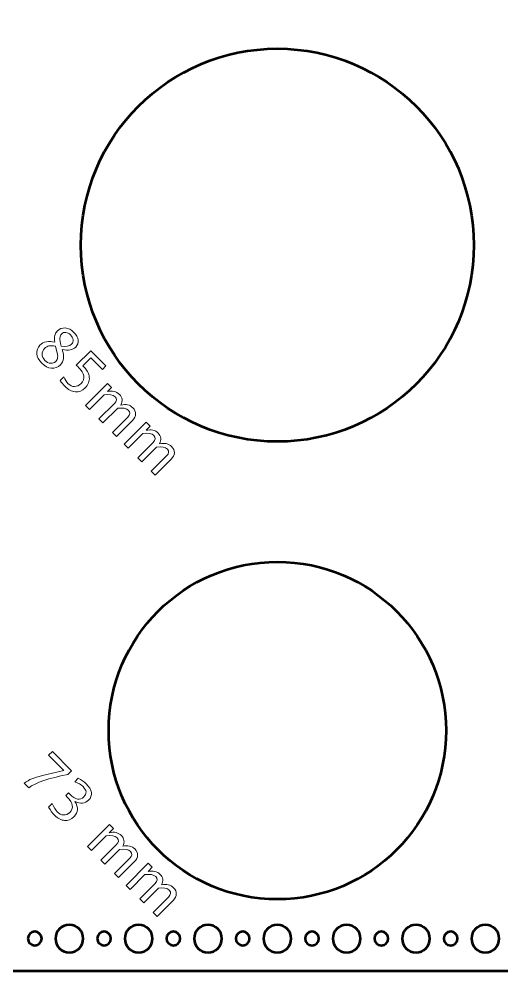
# Model space of a CAD drawing. Header units: centimetres. Extents: x -28.3 to 27.7, y -26.9 to 29.1.
# Drawn here: x 4.91 to 15.36, y -26.95 to -6.36 of the extents above; entities that cross this region are included whole.
import ezdxf

# ---------------------------------------------------------------- set-up
doc = ezdxf.new("R2010")
doc.units = ezdxf.units.CM
doc.header["$MEASUREMENT"] = 0
doc.layers.add('Layer 1', color=7, linetype='Continuous')

msp = doc.modelspace()

# ---------------------------------------------------------------- linework, layer by layer
at = {"layer": 'Layer 1', "lineweight": 53}
for centre, major_axis in [((10.5, -11.25), (0, 4.25)), ((10.5, -21.75), (0, 3.65))]:
    msp.add_ellipse(centre, major_axis=major_axis, ratio=1, dxfattribs=at)
for points, knots in [([(-6.7, -26.45), (-6.7, -26.45), (-6.7, 8.45), (-6.7, 8.45), (-6.7, 8.45), (-6.7, 8.72614), (-6.47614, 8.95), (-6.2, 8.95), (-6.2, 8.95), (-6.2, 8.95), (27.2, 8.95), (27.2, 8.95), (27.2, 8.95), (27.47614, 8.95), (27.7, 8.72614), (27.7, 8.45), (27.7, 8.45), (27.7, 8.45), (27.7, -26.45), (27.7, -26.45), (27.7, -26.45), (27.7, -26.72614), (27.47614, -26.95), (27.2, -26.95), (27.2, -26.95), (27.2, -26.95), (-6.2, -26.95), (-6.2, -26.95), (-6.2, -26.95), (-6.47614, -26.95), (-6.7, -26.72614), (-6.7, -26.45)], [0, 0, 0, 0, 0.11111111, 0.11111111, 0.11111111, 0.11111111, 0.22222222, 0.22222222, 0.22222222, 0.22222222, 0.33333333, 0.33333333, 0.33333333, 0.33333333, 0.44444444, 0.44444444, 0.44444444, 0.44444444, 0.55555556, 0.55555556, 0.55555556, 0.55555556, 0.66666667, 0.66666667, 0.66666667, 0.66666667, 0.77777778, 0.77777778, 0.77777778, 0.77777778, 1, 1, 1, 1]), ([(5.1, -26.25), (5.1, -26.16716), (5.16716, -26.1), (5.25, -26.1), (5.25, -26.1), (5.33284, -26.1), (5.4, -26.16716), (5.4, -26.25), (5.4, -26.25), (5.4, -26.33284), (5.33284, -26.4), (5.25, -26.4), (5.25, -26.4), (5.16716, -26.4), (5.1, -26.33284), (5.1, -26.25)], [0, 0, 0, 0, 0.2, 0.2, 0.2, 0.2, 0.4, 0.4, 0.4, 0.4, 0.6, 0.6, 0.6, 0.6, 1, 1, 1, 1]), ([(5.7, -26.25), (5.7, -26.08431), (5.83431, -25.95), (6, -25.95), (6, -25.95), (6.16569, -25.95), (6.3, -26.08431), (6.3, -26.25), (6.3, -26.25), (6.3, -26.41569), (6.16569, -26.55), (6, -26.55), (6, -26.55), (5.83431, -26.55), (5.7, -26.41569), (5.7, -26.25)], [0, 0, 0, 0, 0.2, 0.2, 0.2, 0.2, 0.4, 0.4, 0.4, 0.4, 0.6, 0.6, 0.6, 0.6, 1, 1, 1, 1]), ([(6.6, -26.25), (6.6, -26.16716), (6.66716, -26.1), (6.75, -26.1), (6.75, -26.1), (6.83284, -26.1), (6.9, -26.16716), (6.9, -26.25), (6.9, -26.25), (6.9, -26.33284), (6.83284, -26.4), (6.75, -26.4), (6.75, -26.4), (6.66716, -26.4), (6.6, -26.33284), (6.6, -26.25)], [0, 0, 0, 0, 0.2, 0.2, 0.2, 0.2, 0.4, 0.4, 0.4, 0.4, 0.6, 0.6, 0.6, 0.6, 1, 1, 1, 1]), ([(7.2, -26.25), (7.2, -26.08431), (7.33431, -25.95), (7.5, -25.95), (7.5, -25.95), (7.66569, -25.95), (7.8, -26.08431), (7.8, -26.25), (7.8, -26.25), (7.8, -26.41569), (7.66569, -26.55), (7.5, -26.55), (7.5, -26.55), (7.33431, -26.55), (7.2, -26.41569), (7.2, -26.25)], [0, 0, 0, 0, 0.2, 0.2, 0.2, 0.2, 0.4, 0.4, 0.4, 0.4, 0.6, 0.6, 0.6, 0.6, 1, 1, 1, 1]), ([(8.1, -26.25), (8.1, -26.16716), (8.16716, -26.1), (8.25, -26.1), (8.25, -26.1), (8.33284, -26.1), (8.4, -26.16716), (8.4, -26.25), (8.4, -26.25), (8.4, -26.33284), (8.33284, -26.4), (8.25, -26.4), (8.25, -26.4), (8.16716, -26.4), (8.1, -26.33284), (8.1, -26.25)], [0, 0, 0, 0, 0.2, 0.2, 0.2, 0.2, 0.4, 0.4, 0.4, 0.4, 0.6, 0.6, 0.6, 0.6, 1, 1, 1, 1]), ([(8.7, -26.25), (8.7, -26.08431), (8.83431, -25.95), (9, -25.95), (9, -25.95), (9.16569, -25.95), (9.3, -26.08431), (9.3, -26.25), (9.3, -26.25), (9.3, -26.41569), (9.16569, -26.55), (9, -26.55), (9, -26.55), (8.83431, -26.55), (8.7, -26.41569), (8.7, -26.25)], [0, 0, 0, 0, 0.2, 0.2, 0.2, 0.2, 0.4, 0.4, 0.4, 0.4, 0.6, 0.6, 0.6, 0.6, 1, 1, 1, 1]), ([(9.6, -26.25), (9.6, -26.16716), (9.66716, -26.1), (9.75, -26.1), (9.75, -26.1), (9.83284, -26.1), (9.9, -26.16716), (9.9, -26.25), (9.9, -26.25), (9.9, -26.33284), (9.83284, -26.4), (9.75, -26.4), (9.75, -26.4), (9.66716, -26.4), (9.6, -26.33284), (9.6, -26.25)], [0, 0, 0, 0, 0.2, 0.2, 0.2, 0.2, 0.4, 0.4, 0.4, 0.4, 0.6, 0.6, 0.6, 0.6, 1, 1, 1, 1]), ([(10.2, -26.25), (10.2, -26.08431), (10.33431, -25.95), (10.5, -25.95), (10.5, -25.95), (10.66569, -25.95), (10.8, -26.08431), (10.8, -26.25), (10.8, -26.25), (10.8, -26.41569), (10.66569, -26.55), (10.5, -26.55), (10.5, -26.55), (10.33431, -26.55), (10.2, -26.41569), (10.2, -26.25)], [0, 0, 0, 0, 0.2, 0.2, 0.2, 0.2, 0.4, 0.4, 0.4, 0.4, 0.6, 0.6, 0.6, 0.6, 1, 1, 1, 1]), ([(11.1, -26.25), (11.1, -26.16716), (11.16716, -26.1), (11.25, -26.1), (11.25, -26.1), (11.33284, -26.1), (11.4, -26.16716), (11.4, -26.25), (11.4, -26.25), (11.4, -26.33284), (11.33284, -26.4), (11.25, -26.4), (11.25, -26.4), (11.16716, -26.4), (11.1, -26.33284), (11.1, -26.25)], [0, 0, 0, 0, 0.2, 0.2, 0.2, 0.2, 0.4, 0.4, 0.4, 0.4, 0.6, 0.6, 0.6, 0.6, 1, 1, 1, 1]), ([(11.7, -26.25), (11.7, -26.08431), (11.83431, -25.95), (12, -25.95), (12, -25.95), (12.16569, -25.95), (12.3, -26.08431), (12.3, -26.25), (12.3, -26.25), (12.3, -26.41569), (12.16569, -26.55), (12, -26.55), (12, -26.55), (11.83431, -26.55), (11.7, -26.41569), (11.7, -26.25)], [0, 0, 0, 0, 0.2, 0.2, 0.2, 0.2, 0.4, 0.4, 0.4, 0.4, 0.6, 0.6, 0.6, 0.6, 1, 1, 1, 1]), ([(12.6, -26.25), (12.6, -26.16716), (12.66716, -26.1), (12.75, -26.1), (12.75, -26.1), (12.83284, -26.1), (12.9, -26.16716), (12.9, -26.25), (12.9, -26.25), (12.9, -26.33284), (12.83284, -26.4), (12.75, -26.4), (12.75, -26.4), (12.66716, -26.4), (12.6, -26.33284), (12.6, -26.25)], [0, 0, 0, 0, 0.2, 0.2, 0.2, 0.2, 0.4, 0.4, 0.4, 0.4, 0.6, 0.6, 0.6, 0.6, 1, 1, 1, 1]), ([(13.2, -26.25), (13.2, -26.08431), (13.33431, -25.95), (13.5, -25.95), (13.5, -25.95), (13.66569, -25.95), (13.8, -26.08431), (13.8, -26.25), (13.8, -26.25), (13.8, -26.41569), (13.66569, -26.55), (13.5, -26.55), (13.5, -26.55), (13.33431, -26.55), (13.2, -26.41569), (13.2, -26.25)], [0, 0, 0, 0, 0.2, 0.2, 0.2, 0.2, 0.4, 0.4, 0.4, 0.4, 0.6, 0.6, 0.6, 0.6, 1, 1, 1, 1]), ([(14.1, -26.25), (14.1, -26.16716), (14.16716, -26.1), (14.25, -26.1), (14.25, -26.1), (14.33284, -26.1), (14.4, -26.16716), (14.4, -26.25), (14.4, -26.25), (14.4, -26.33284), (14.33284, -26.4), (14.25, -26.4), (14.25, -26.4), (14.16716, -26.4), (14.1, -26.33284), (14.1, -26.25)], [0, 0, 0, 0, 0.2, 0.2, 0.2, 0.2, 0.4, 0.4, 0.4, 0.4, 0.6, 0.6, 0.6, 0.6, 1, 1, 1, 1]), ([(14.7, -26.25), (14.7, -26.08431), (14.83431, -25.95), (15, -25.95), (15, -25.95), (15.16569, -25.95), (15.3, -26.08431), (15.3, -26.25), (15.3, -26.25), (15.3, -26.41569), (15.16569, -26.55), (15, -26.55), (15, -26.55), (14.83431, -26.55), (14.7, -26.41569), (14.7, -26.25)], [0, 0, 0, 0, 0.2, 0.2, 0.2, 0.2, 0.4, 0.4, 0.4, 0.4, 0.6, 0.6, 0.6, 0.6, 1, 1, 1, 1])]:
    msp.add_open_spline(points, degree=3, knots=knots, dxfattribs=at)
at = {"layer": 'Layer 1', "color": 5, "lineweight": 9}
for points, knots in [([(5.68675, -13.3494), (5.67574, -13.28887), (5.67404, -13.24081), (5.68146, -13.20568), (5.68146, -13.20568), (5.68887, -13.17033), (5.7077, -13.13752), (5.73776, -13.10746), (5.73776, -13.10746), (5.78686, -13.05836), (5.84466, -13.03656), (5.91133, -13.04164), (5.91133, -13.04164), (5.978, -13.04693), (6.04045, -13.07868), (6.09823, -13.13647), (6.09823, -13.13647), (6.15178, -13.19002), (6.18226, -13.24632), (6.18924, -13.30558), (6.18924, -13.30558), (6.19644, -13.36485), (6.1793, -13.41523), (6.13781, -13.45671), (6.13781, -13.45671), (6.07495, -13.51958), (5.97715, -13.53651), (5.84465, -13.5073), (5.84465, -13.5073), (5.89439, -13.65314), (5.88148, -13.76385), (5.80571, -13.83962), (5.80571, -13.83962), (5.75173, -13.89359), (5.68696, -13.9173), (5.61161, -13.91074), (5.61161, -13.91074), (5.53626, -13.90418), (5.46661, -13.86883), (5.40227, -13.80448), (5.40227, -13.80448), (5.33792, -13.74014), (5.30215, -13.67198), (5.29495, -13.60022), (5.29495, -13.60022), (5.28776, -13.52847), (5.31041, -13.46624), (5.36311, -13.41354), (5.36311, -13.41354), (5.44079, -13.33586), (5.54874, -13.31447), (5.68675, -13.3494)], [0, 0, 0, 0, 0.07142857, 0.07142857, 0.07142857, 0.07142857, 0.14285714, 0.14285714, 0.14285714, 0.14285714, 0.21428571, 0.21428571, 0.21428571, 0.21428571, 0.28571429, 0.28571429, 0.28571429, 0.28571429, 0.35714286, 0.35714286, 0.35714286, 0.35714286, 0.42857143, 0.42857143, 0.42857143, 0.42857143, 0.5, 0.5, 0.5, 0.5, 0.57142857, 0.57142857, 0.57142857, 0.57142857, 0.64285714, 0.64285714, 0.64285714, 0.64285714, 0.71428571, 0.71428571, 0.71428571, 0.71428571, 0.78571429, 0.78571429, 0.78571429, 0.78571429, 0.85714286, 0.85714286, 0.85714286, 0.85714286, 1, 1, 1, 1]), ([(5.8237, -13.43194), (5.92403, -13.4527), (5.99854, -13.43851), (6.04764, -13.38941), (6.04764, -13.38941), (6.07367, -13.36337), (6.08447, -13.33225), (6.08024, -13.29585), (6.08024, -13.29585), (6.07601, -13.25965), (6.05737, -13.22515), (6.02478, -13.19255), (6.02478, -13.19255), (5.99303, -13.16059), (5.95916, -13.1426), (5.92382, -13.13857), (5.92382, -13.13857), (5.88826, -13.13435), (5.85799, -13.14472), (5.83301, -13.1697), (5.83301, -13.1697), (5.80867, -13.19404), (5.79576, -13.22473), (5.79449, -13.26219), (5.79449, -13.26219), (5.79301, -13.29945), (5.80274, -13.35597), (5.8237, -13.43194)], [0, 0, 0, 0, 0.125, 0.125, 0.125, 0.125, 0.25, 0.25, 0.25, 0.25, 0.375, 0.375, 0.375, 0.375, 0.5, 0.5, 0.5, 0.5, 0.625, 0.625, 0.625, 0.625, 0.75, 0.75, 0.75, 0.75, 1, 1, 1, 1]), ([(5.69881, -13.43174), (5.63658, -13.42328), (5.58917, -13.42284), (5.55657, -13.43047), (5.55657, -13.43047), (5.52398, -13.43788), (5.49286, -13.4565), (5.46302, -13.48635), (5.46302, -13.48635), (5.42577, -13.5236), (5.40777, -13.56572), (5.40904, -13.61272), (5.40904, -13.61272), (5.4101, -13.65992), (5.43042, -13.70309), (5.46979, -13.74246), (5.46979, -13.74246), (5.50789, -13.78056), (5.54853, -13.80152), (5.59213, -13.80596), (5.59213, -13.80596), (5.63574, -13.81041), (5.6732, -13.79686), (5.70453, -13.76554), (5.70453, -13.76554), (5.7295, -13.74056), (5.74348, -13.71177), (5.74601, -13.6796), (5.74601, -13.6796), (5.74877, -13.64722), (5.74136, -13.59727), (5.724, -13.52974), (5.724, -13.52974), (5.724, -13.52974), (5.69881, -13.43174), (5.69881, -13.43174)], [0, 0, 0, 0, 0.1, 0.1, 0.1, 0.1, 0.2, 0.2, 0.2, 0.2, 0.3, 0.3, 0.3, 0.3, 0.4, 0.4, 0.4, 0.4, 0.5, 0.5, 0.5, 0.5, 0.6, 0.6, 0.6, 0.6, 0.7, 0.7, 0.7, 0.7, 0.8, 0.8, 0.8, 0.8, 1, 1, 1, 1]), ([(5.80079, -14.17506), (5.80079, -14.17506), (5.87698, -14.09886), (5.87698, -14.09886), (5.87698, -14.09886), (5.90281, -14.15855), (5.93519, -14.20787), (5.97393, -14.2466), (5.97393, -14.2466), (6.01648, -14.28915), (6.06261, -14.30989), (6.11215, -14.30884), (6.11215, -14.30884), (6.16167, -14.30799), (6.20887, -14.28513), (6.25333, -14.24067), (6.25333, -14.24067), (6.30095, -14.19305), (6.32022, -14.1395), (6.31111, -14.08002), (6.31111, -14.08002), (6.3018, -14.02054), (6.26497, -13.95853), (6.2002, -13.89376), (6.2002, -13.89376), (6.18496, -13.87851), (6.16802, -13.8637), (6.1494, -13.8493), (6.1494, -13.8493), (6.1494, -13.8493), (6.46372, -13.53498), (6.46372, -13.53498), (6.46372, -13.53498), (6.46372, -13.53498), (6.79139, -13.86264), (6.79139, -13.86264), (6.79139, -13.86264), (6.79139, -13.86264), (6.71519, -13.93884), (6.71519, -13.93884), (6.71519, -13.93884), (6.71519, -13.93884), (6.46373, -13.68738), (6.46373, -13.68738), (6.46373, -13.68738), (6.46373, -13.68738), (6.29355, -13.85756), (6.29355, -13.85756), (6.29355, -13.85756), (6.37652, -13.94053), (6.42203, -14.02435), (6.43028, -14.10944), (6.43028, -14.10944), (6.43854, -14.19432), (6.40869, -14.27074), (6.34096, -14.33847), (6.34096, -14.33847), (6.27767, -14.40176), (6.20697, -14.42991), (6.12865, -14.42334), (6.12865, -14.42334), (6.05035, -14.41657), (5.97372, -14.37593), (5.899, -14.30121), (5.899, -14.30121), (5.86576, -14.26798), (5.83296, -14.22586), (5.80079, -14.17506)], [0, 0, 0, 0, 0.05555556, 0.05555556, 0.05555556, 0.05555556, 0.11111111, 0.11111111, 0.11111111, 0.11111111, 0.16666667, 0.16666667, 0.16666667, 0.16666667, 0.22222222, 0.22222222, 0.22222222, 0.22222222, 0.27777778, 0.27777778, 0.27777778, 0.27777778, 0.33333333, 0.33333333, 0.33333333, 0.33333333, 0.38888889, 0.38888889, 0.38888889, 0.38888889, 0.44444444, 0.44444444, 0.44444444, 0.44444444, 0.5, 0.5, 0.5, 0.5, 0.55555556, 0.55555556, 0.55555556, 0.55555556, 0.61111111, 0.61111111, 0.61111111, 0.61111111, 0.66666667, 0.66666667, 0.66666667, 0.66666667, 0.72222222, 0.72222222, 0.72222222, 0.72222222, 0.77777778, 0.77777778, 0.77777778, 0.77777778, 0.83333333, 0.83333333, 0.83333333, 0.83333333, 0.88888889, 0.88888889, 0.88888889, 0.88888889, 1, 1, 1, 1]), ([(6.34831, -14.71751), (6.34831, -14.71751), (6.82457, -14.24126), (6.82457, -14.24126), (6.82457, -14.24126), (6.82457, -14.24126), (6.91092, -14.32762), (6.91092, -14.32762), (6.91092, -14.32762), (6.91092, -14.32762), (6.82118, -14.41736), (6.82118, -14.41736), (6.82118, -14.41736), (6.92976, -14.39281), (7.01718, -14.41355), (7.08323, -14.4796), (7.08323, -14.4796), (7.14672, -14.54309), (7.15688, -14.61972), (7.11328, -14.70946), (7.11328, -14.70946), (7.22081, -14.68386), (7.30738, -14.70375), (7.37279, -14.76916), (7.37279, -14.76916), (7.4147, -14.81107), (7.43481, -14.85594), (7.43332, -14.90378), (7.43332, -14.90378), (7.43205, -14.95161), (7.40919, -14.99776), (7.36474, -15.04221), (7.36474, -15.04221), (7.36474, -15.04221), (7.01888, -15.38807), (7.01888, -15.38807), (7.01888, -15.38807), (7.01888, -15.38807), (6.93252, -15.30171), (6.93252, -15.30171), (6.93252, -15.30171), (6.93252, -15.30171), (7.26399, -14.97024), (7.26399, -14.97024), (7.26399, -14.97024), (7.31818, -14.91606), (7.32368, -14.86737), (7.28071, -14.8244), (7.28071, -14.8244), (7.23584, -14.77953), (7.1571, -14.76407), (7.04469, -14.77804), (7.04469, -14.77804), (7.04469, -14.77804), (6.72677, -15.09597), (6.72677, -15.09597), (6.72677, -15.09597), (6.72677, -15.09597), (6.64041, -15.00961), (6.64041, -15.00961), (6.64041, -15.00961), (6.64041, -15.00961), (6.97252, -14.6775), (6.97252, -14.6775), (6.97252, -14.6775), (7.02713, -14.62289), (7.03242, -14.57358), (6.98861, -14.52977), (6.98861, -14.52977), (6.945, -14.48616), (6.86669, -14.47134), (6.75323, -14.48531), (6.75323, -14.48531), (6.75323, -14.48531), (6.43467, -14.80387), (6.43467, -14.80387), (6.43467, -14.80387), (6.43467, -14.80387), (6.34831, -14.71751), (6.34831, -14.71751)], [0, 0, 0, 0, 0.04761905, 0.04761905, 0.04761905, 0.04761905, 0.0952381, 0.0952381, 0.0952381, 0.0952381, 0.14285714, 0.14285714, 0.14285714, 0.14285714, 0.19047619, 0.19047619, 0.19047619, 0.19047619, 0.23809524, 0.23809524, 0.23809524, 0.23809524, 0.28571429, 0.28571429, 0.28571429, 0.28571429, 0.33333333, 0.33333333, 0.33333333, 0.33333333, 0.38095238, 0.38095238, 0.38095238, 0.38095238, 0.42857143, 0.42857143, 0.42857143, 0.42857143, 0.47619048, 0.47619048, 0.47619048, 0.47619048, 0.52380952, 0.52380952, 0.52380952, 0.52380952, 0.57142857, 0.57142857, 0.57142857, 0.57142857, 0.61904762, 0.61904762, 0.61904762, 0.61904762, 0.66666667, 0.66666667, 0.66666667, 0.66666667, 0.71428571, 0.71428571, 0.71428571, 0.71428571, 0.76190476, 0.76190476, 0.76190476, 0.76190476, 0.80952381, 0.80952381, 0.80952381, 0.80952381, 0.85714286, 0.85714286, 0.85714286, 0.85714286, 0.9047619, 0.9047619, 0.9047619, 0.9047619, 1, 1, 1, 1]), ([(7.18677, -15.55597), (7.18677, -15.55597), (7.66303, -15.07972), (7.66303, -15.07972), (7.66303, -15.07972), (7.66303, -15.07972), (7.74938, -15.16608), (7.74938, -15.16608), (7.74938, -15.16608), (7.74938, -15.16608), (7.65964, -15.25582), (7.65964, -15.25582), (7.65964, -15.25582), (7.76822, -15.23127), (7.85564, -15.25201), (7.92169, -15.31806), (7.92169, -15.31806), (7.98518, -15.38155), (7.99534, -15.45818), (7.95174, -15.54792), (7.95174, -15.54792), (8.05927, -15.52232), (8.14584, -15.54221), (8.21125, -15.60762), (8.21125, -15.60762), (8.25316, -15.64953), (8.27327, -15.6944), (8.27178, -15.74224), (8.27178, -15.74224), (8.27051, -15.79007), (8.24765, -15.83622), (8.2032, -15.88067), (8.2032, -15.88067), (8.2032, -15.88067), (7.85734, -16.22653), (7.85734, -16.22653), (7.85734, -16.22653), (7.85734, -16.22653), (7.77098, -16.14017), (7.77098, -16.14017), (7.77098, -16.14017), (7.77098, -16.14017), (8.10245, -15.8087), (8.10245, -15.8087), (8.10245, -15.8087), (8.15664, -15.75452), (8.16214, -15.70583), (8.11917, -15.66286), (8.11917, -15.66286), (8.0743, -15.61799), (7.99556, -15.60253), (7.88315, -15.6165), (7.88315, -15.6165), (7.88315, -15.6165), (7.56523, -15.93443), (7.56523, -15.93443), (7.56523, -15.93443), (7.56523, -15.93443), (7.47887, -15.84807), (7.47887, -15.84807), (7.47887, -15.84807), (7.47887, -15.84807), (7.81098, -15.51596), (7.81098, -15.51596), (7.81098, -15.51596), (7.86559, -15.46135), (7.87088, -15.41204), (7.82707, -15.36823), (7.82707, -15.36823), (7.78346, -15.32462), (7.70515, -15.3098), (7.59169, -15.32377), (7.59169, -15.32377), (7.59169, -15.32377), (7.27313, -15.64233), (7.27313, -15.64233), (7.27313, -15.64233), (7.27313, -15.64233), (7.18677, -15.55597), (7.18677, -15.55597)], [0, 0, 0, 0, 0.04761905, 0.04761905, 0.04761905, 0.04761905, 0.0952381, 0.0952381, 0.0952381, 0.0952381, 0.14285714, 0.14285714, 0.14285714, 0.14285714, 0.19047619, 0.19047619, 0.19047619, 0.19047619, 0.23809524, 0.23809524, 0.23809524, 0.23809524, 0.28571429, 0.28571429, 0.28571429, 0.28571429, 0.33333333, 0.33333333, 0.33333333, 0.33333333, 0.38095238, 0.38095238, 0.38095238, 0.38095238, 0.42857143, 0.42857143, 0.42857143, 0.42857143, 0.47619048, 0.47619048, 0.47619048, 0.47619048, 0.52380952, 0.52380952, 0.52380952, 0.52380952, 0.57142857, 0.57142857, 0.57142857, 0.57142857, 0.61904762, 0.61904762, 0.61904762, 0.61904762, 0.66666667, 0.66666667, 0.66666667, 0.66666667, 0.71428571, 0.71428571, 0.71428571, 0.71428571, 0.76190476, 0.76190476, 0.76190476, 0.76190476, 0.80952381, 0.80952381, 0.80952381, 0.80952381, 0.85714286, 0.85714286, 0.85714286, 0.85714286, 0.9047619, 0.9047619, 0.9047619, 0.9047619, 1, 1, 1, 1]), ([(5.02012, -22.88931), (5.07917, -22.84719), (5.13484, -22.81543), (5.18712, -22.79428), (5.18712, -22.79428), (5.23962, -22.77289), (5.31751, -22.74982), (5.42144, -22.72506), (5.42144, -22.72506), (5.42144, -22.72506), (5.88244, -22.61626), (5.88244, -22.61626), (5.88244, -22.61626), (5.88244, -22.61626), (5.54971, -22.28353), (5.54971, -22.28353), (5.54971, -22.28353), (5.54971, -22.28353), (5.63099, -22.20224), (5.63099, -22.20224), (5.63099, -22.20224), (5.63099, -22.20224), (6.04754, -22.6188), (6.04754, -22.6188), (6.04754, -22.6188), (6.04754, -22.6188), (5.96626, -22.70008), (5.96626, -22.70008), (5.96626, -22.70008), (5.55479, -22.77882), (5.27243, -22.87492), (5.11918, -22.98837), (5.11918, -22.98837), (5.11918, -22.98837), (5.02012, -22.88931), (5.02012, -22.88931)], [0, 0, 0, 0, 0.1, 0.1, 0.1, 0.1, 0.2, 0.2, 0.2, 0.2, 0.3, 0.3, 0.3, 0.3, 0.4, 0.4, 0.4, 0.4, 0.5, 0.5, 0.5, 0.5, 0.6, 0.6, 0.6, 0.6, 0.7, 0.7, 0.7, 0.7, 0.8, 0.8, 0.8, 0.8, 1, 1, 1, 1]), ([(5.54859, -23.40763), (5.54859, -23.40763), (5.62987, -23.32634), (5.62987, -23.32634), (5.62987, -23.32634), (5.66606, -23.41333), (5.70183, -23.4745), (5.73718, -23.50985), (5.73718, -23.50985), (5.77909, -23.55176), (5.82502, -23.57357), (5.87498, -23.57526), (5.87498, -23.57526), (5.92493, -23.57696), (5.96917, -23.55854), (6.0079, -23.51981), (6.0079, -23.51981), (6.09956, -23.42815), (6.08157, -23.3183), (5.95372, -23.19045), (5.95372, -23.19045), (5.95372, -23.19045), (5.91943, -23.15616), (5.91943, -23.15616), (5.91943, -23.15616), (5.91943, -23.15616), (5.97743, -23.09816), (5.97743, -23.09816), (5.97743, -23.09816), (5.97743, -23.09816), (6.00812, -23.12801), (6.00812, -23.12801), (6.00812, -23.12801), (6.12855, -23.24844), (6.23078, -23.26644), (6.31524, -23.18198), (6.31524, -23.18198), (6.38149, -23.11573), (6.37493, -23.04271), (6.29535, -22.96312), (6.29535, -22.96312), (6.25259, -22.92037), (6.1929, -22.88523), (6.11628, -22.85771), (6.11628, -22.85771), (6.11628, -22.85771), (6.19248, -22.78151), (6.19248, -22.78151), (6.19248, -22.78151), (6.26064, -22.8158), (6.31821, -22.85644), (6.36562, -22.90386), (6.36562, -22.90386), (6.43018, -22.96841), (6.46679, -23.03064), (6.47569, -23.09097), (6.47569, -23.09097), (6.48436, -23.15108), (6.46447, -23.20548), (6.41579, -23.25416), (6.41579, -23.25416), (6.33958, -23.33037), (6.2401, -23.33968), (6.11733, -23.28168), (6.11733, -23.28168), (6.19777, -23.41079), (6.19269, -23.52044), (6.1021, -23.61103), (6.1021, -23.61103), (6.04071, -23.67242), (5.97255, -23.70035), (5.8972, -23.69485), (5.8972, -23.69485), (5.82206, -23.68934), (5.74924, -23.65146), (5.67876, -23.58097), (5.67876, -23.58097), (5.63876, -23.54097), (5.59537, -23.48319), (5.54859, -23.40763)], [0, 0, 0, 0, 0.04761905, 0.04761905, 0.04761905, 0.04761905, 0.0952381, 0.0952381, 0.0952381, 0.0952381, 0.14285714, 0.14285714, 0.14285714, 0.14285714, 0.19047619, 0.19047619, 0.19047619, 0.19047619, 0.23809524, 0.23809524, 0.23809524, 0.23809524, 0.28571429, 0.28571429, 0.28571429, 0.28571429, 0.33333333, 0.33333333, 0.33333333, 0.33333333, 0.38095238, 0.38095238, 0.38095238, 0.38095238, 0.42857143, 0.42857143, 0.42857143, 0.42857143, 0.47619048, 0.47619048, 0.47619048, 0.47619048, 0.52380952, 0.52380952, 0.52380952, 0.52380952, 0.57142857, 0.57142857, 0.57142857, 0.57142857, 0.61904762, 0.61904762, 0.61904762, 0.61904762, 0.66666667, 0.66666667, 0.66666667, 0.66666667, 0.71428571, 0.71428571, 0.71428571, 0.71428571, 0.76190476, 0.76190476, 0.76190476, 0.76190476, 0.80952381, 0.80952381, 0.80952381, 0.80952381, 0.85714286, 0.85714286, 0.85714286, 0.85714286, 0.9047619, 0.9047619, 0.9047619, 0.9047619, 1, 1, 1, 1]), ([(6.39035, -24.25955), (6.39035, -24.25955), (6.86661, -23.7833), (6.86661, -23.7833), (6.86661, -23.7833), (6.86661, -23.7833), (6.95296, -23.86966), (6.95296, -23.86966), (6.95296, -23.86966), (6.95296, -23.86966), (6.86322, -23.9594), (6.86322, -23.9594), (6.86322, -23.9594), (6.9718, -23.93485), (7.05922, -23.95559), (7.12527, -24.02164), (7.12527, -24.02164), (7.18876, -24.08513), (7.19892, -24.16176), (7.15532, -24.2515), (7.15532, -24.2515), (7.26285, -24.2259), (7.34942, -24.24579), (7.41483, -24.3112), (7.41483, -24.3112), (7.45674, -24.35311), (7.47685, -24.39798), (7.47536, -24.44582), (7.47536, -24.44582), (7.47409, -24.49365), (7.45123, -24.5398), (7.40678, -24.58425), (7.40678, -24.58425), (7.40678, -24.58425), (7.06092, -24.93011), (7.06092, -24.93011), (7.06092, -24.93011), (7.06092, -24.93011), (6.97456, -24.84375), (6.97456, -24.84375), (6.97456, -24.84375), (6.97456, -24.84375), (7.30603, -24.51228), (7.30603, -24.51228), (7.30603, -24.51228), (7.36022, -24.4581), (7.36572, -24.40941), (7.32275, -24.36644), (7.32275, -24.36644), (7.27788, -24.32157), (7.19914, -24.30611), (7.08673, -24.32008), (7.08673, -24.32008), (7.08673, -24.32008), (6.76881, -24.63801), (6.76881, -24.63801), (6.76881, -24.63801), (6.76881, -24.63801), (6.68245, -24.55165), (6.68245, -24.55165), (6.68245, -24.55165), (6.68245, -24.55165), (7.01456, -24.21954), (7.01456, -24.21954), (7.01456, -24.21954), (7.06917, -24.16493), (7.07446, -24.11562), (7.03065, -24.07181), (7.03065, -24.07181), (6.98704, -24.0282), (6.90873, -24.01338), (6.79527, -24.02735), (6.79527, -24.02735), (6.79527, -24.02735), (6.47671, -24.34591), (6.47671, -24.34591), (6.47671, -24.34591), (6.47671, -24.34591), (6.39035, -24.25955), (6.39035, -24.25955)], [0, 0, 0, 0, 0.04761905, 0.04761905, 0.04761905, 0.04761905, 0.0952381, 0.0952381, 0.0952381, 0.0952381, 0.14285714, 0.14285714, 0.14285714, 0.14285714, 0.19047619, 0.19047619, 0.19047619, 0.19047619, 0.23809524, 0.23809524, 0.23809524, 0.23809524, 0.28571429, 0.28571429, 0.28571429, 0.28571429, 0.33333333, 0.33333333, 0.33333333, 0.33333333, 0.38095238, 0.38095238, 0.38095238, 0.38095238, 0.42857143, 0.42857143, 0.42857143, 0.42857143, 0.47619048, 0.47619048, 0.47619048, 0.47619048, 0.52380952, 0.52380952, 0.52380952, 0.52380952, 0.57142857, 0.57142857, 0.57142857, 0.57142857, 0.61904762, 0.61904762, 0.61904762, 0.61904762, 0.66666667, 0.66666667, 0.66666667, 0.66666667, 0.71428571, 0.71428571, 0.71428571, 0.71428571, 0.76190476, 0.76190476, 0.76190476, 0.76190476, 0.80952381, 0.80952381, 0.80952381, 0.80952381, 0.85714286, 0.85714286, 0.85714286, 0.85714286, 0.9047619, 0.9047619, 0.9047619, 0.9047619, 1, 1, 1, 1]), ([(7.22881, -25.09801), (7.22881, -25.09801), (7.70507, -24.62176), (7.70507, -24.62176), (7.70507, -24.62176), (7.70507, -24.62176), (7.79142, -24.70812), (7.79142, -24.70812), (7.79142, -24.70812), (7.79142, -24.70812), (7.70168, -24.79786), (7.70168, -24.79786), (7.70168, -24.79786), (7.81026, -24.77331), (7.89768, -24.79405), (7.96373, -24.8601), (7.96373, -24.8601), (8.02722, -24.92359), (8.03738, -25.00022), (7.99378, -25.08996), (7.99378, -25.08996), (8.10131, -25.06436), (8.18788, -25.08425), (8.25329, -25.14966), (8.25329, -25.14966), (8.2952, -25.19157), (8.31531, -25.23644), (8.31382, -25.28428), (8.31382, -25.28428), (8.31255, -25.33211), (8.28969, -25.37826), (8.24524, -25.42271), (8.24524, -25.42271), (8.24524, -25.42271), (7.89938, -25.76857), (7.89938, -25.76857), (7.89938, -25.76857), (7.89938, -25.76857), (7.81302, -25.68221), (7.81302, -25.68221), (7.81302, -25.68221), (7.81302, -25.68221), (8.14449, -25.35074), (8.14449, -25.35074), (8.14449, -25.35074), (8.19868, -25.29656), (8.20418, -25.24787), (8.16121, -25.2049), (8.16121, -25.2049), (8.11634, -25.16003), (8.0376, -25.14457), (7.92519, -25.15854), (7.92519, -25.15854), (7.92519, -25.15854), (7.60727, -25.47647), (7.60727, -25.47647), (7.60727, -25.47647), (7.60727, -25.47647), (7.52091, -25.39011), (7.52091, -25.39011), (7.52091, -25.39011), (7.52091, -25.39011), (7.85302, -25.058), (7.85302, -25.058), (7.85302, -25.058), (7.90763, -25.00339), (7.91292, -24.95408), (7.86911, -24.91027), (7.86911, -24.91027), (7.8255, -24.86666), (7.74719, -24.85184), (7.63373, -24.86581), (7.63373, -24.86581), (7.63373, -24.86581), (7.31517, -25.18437), (7.31517, -25.18437), (7.31517, -25.18437), (7.31517, -25.18437), (7.22881, -25.09801), (7.22881, -25.09801)], [0, 0, 0, 0, 0.04761905, 0.04761905, 0.04761905, 0.04761905, 0.0952381, 0.0952381, 0.0952381, 0.0952381, 0.14285714, 0.14285714, 0.14285714, 0.14285714, 0.19047619, 0.19047619, 0.19047619, 0.19047619, 0.23809524, 0.23809524, 0.23809524, 0.23809524, 0.28571429, 0.28571429, 0.28571429, 0.28571429, 0.33333333, 0.33333333, 0.33333333, 0.33333333, 0.38095238, 0.38095238, 0.38095238, 0.38095238, 0.42857143, 0.42857143, 0.42857143, 0.42857143, 0.47619048, 0.47619048, 0.47619048, 0.47619048, 0.52380952, 0.52380952, 0.52380952, 0.52380952, 0.57142857, 0.57142857, 0.57142857, 0.57142857, 0.61904762, 0.61904762, 0.61904762, 0.61904762, 0.66666667, 0.66666667, 0.66666667, 0.66666667, 0.71428571, 0.71428571, 0.71428571, 0.71428571, 0.76190476, 0.76190476, 0.76190476, 0.76190476, 0.80952381, 0.80952381, 0.80952381, 0.80952381, 0.85714286, 0.85714286, 0.85714286, 0.85714286, 0.9047619, 0.9047619, 0.9047619, 0.9047619, 1, 1, 1, 1])]:
    msp.add_open_spline(points, degree=3, knots=knots, dxfattribs=at)

doc.saveas('drawing.dxf')
